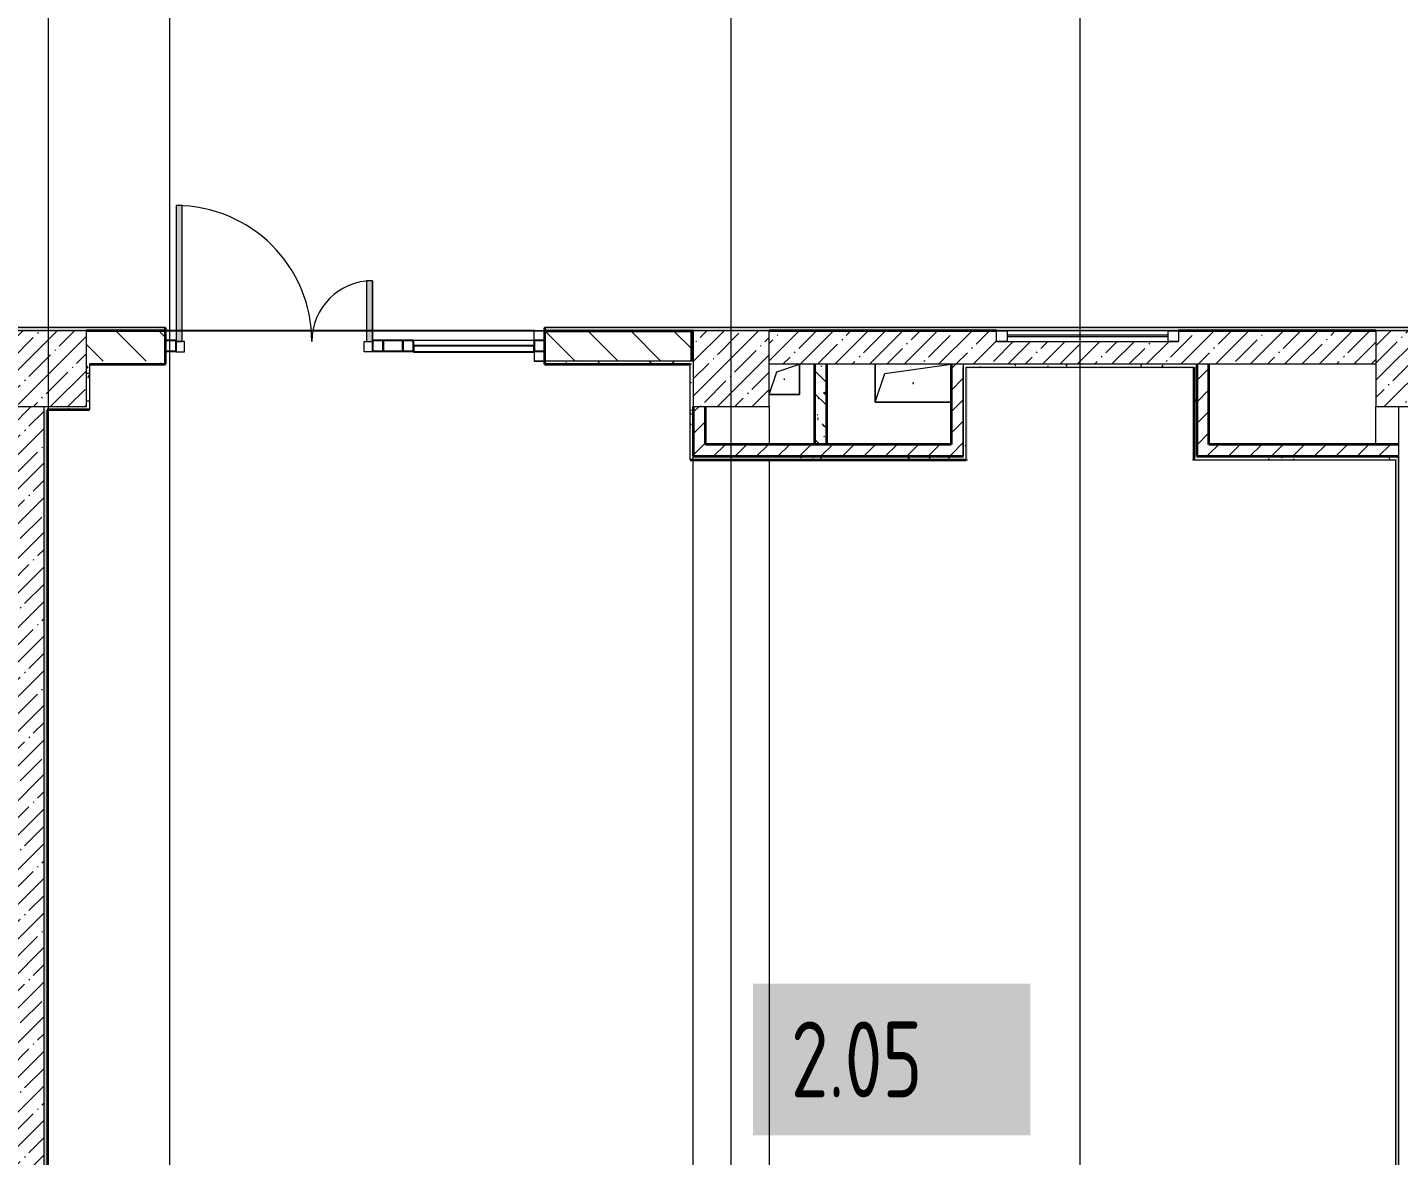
# Model space of a CAD drawing. Header units: millimetres. Extents: x 3914 to 443608, y -156176 to 78197.
# Drawn here: x 222484 to 231524, y -143516 to -136078 of the extents above; entities that cross this region are included whole.
import ezdxf

# ---------------------------------------------------------------- set-up
doc = ezdxf.new("R2010")
doc.units = ezdxf.units.MM
doc.linetypes.add('Осевая', pattern=[6350, 1270, -952.5, 3175, -952.5])
doc.layers.add('A-AREA-PATT-2', color=7, linetype='Continuous', lineweight=5, true_color=0xcde0ef, transparency=1)
for name, color, linetype, lineweight in [('A-DETL-GENF', 7, 'Continuous', 9), ('A-DOOR-1', 7, 'Continuous', 5), ('A-FLOR', 7, 'Continuous', 9), ('A-FLOR-PATT-1', 7, 'Continuous', 5), ('A-GENM', 7, 'Continuous', 9), ('A-GLAZ', 7, 'Continuous', 9), ('A-GLAZ-1', 7, 'Continuous', 5), ('A-GLAZ-CURT', 7, 'Continuous', 9), ('A-GLAZ-CURT-2', 7, 'Continuous', 25), ('A-GLAZ-CWMG', 7, 'Continuous', 9), ('A-GLAZ-CWMG-1', 7, 'Continuous', 25), ('A-WALL', 7, 'Continuous', 5), ('A-WALL-1', 7, 'Continuous', 35), ('I-WALL', 7, 'Continuous', 5), ('S-COLS', 7, 'Continuous', 9), ('S-COLS-1', 7, 'Continuous', 5), ('Оси', 7, 'Continuous', 9), ('Оси-2', 7, 'Осевая', 9)]:
    doc.layers.add(name, color=color, linetype=linetype, lineweight=lineweight)
doc.layers.add('A-WALL-FNSH-1', color=9, linetype='Continuous', lineweight=5, true_color=0x808080)
doc.styles.add('СПДС', font='ГОСТ тип А.ttf', dxfattribs={"width": 0.9})
pattern_1 = [(45, (174964.42, -145977.62), (-70.71068, 70.71068), [])]
pattern_2 = [(45, (174964.42, -145977.62), (-114.04925, 114.04925), []), (45, (175078.47, -145977.62), (-114.04925, 114.04925), [201.612, -40.322, 6.706, -33.617])]
pattern_3 = [(0, (174964.42, -145977.62), (243.84, 60.96), [20.117, -162.763, 20.117, -162.763, -975.36]), (0, (174964.42, -145977.62), (243.84, 60.96), [-365.76, 20.117, -345.643, 20.117, -162.763, -426.72]), (0, (174964.42, -145977.62), (243.84, 60.96), [-914.4, 20.117, -101.803, 20.117, -284.683]), (120, (175055.86, -145947.14), (-174.71291, 180.691634), [20.117, -162.763, 20.117, -162.763, -975.36]), (120, (175055.86, -145947.14), (-174.71291, 180.691634), [-365.76, 20.117, -345.643, 20.117, -162.763, -426.72]), (120, (175055.86, -145947.14), (-174.71291, 180.691634), [-914.4, 20.117, -101.803, 20.117, -284.683]), (240, (175086.34, -145825.22), (-69.12709, -241.651634), [20.117, -162.763, 20.117, -162.763, -975.36]), (240, (175086.34, -145825.22), (-69.12709, -241.651634), [-365.76, 20.117, -345.643, 20.117, -162.763, -426.72]), (240, (175086.34, -145825.22), (-69.12709, -241.651634), [-914.4, 20.117, -101.803, 20.117, -284.683])]

# ---------------------------------------------------------------- blocks, each defined once
blk = doc.blocks.new('BSC_Колонна _Прямоугольная - 500х500-V280-Объем проектирования 2 этажа')
at = {"layer": 'S-COLS-1'}
h = blk.add_hatch(dxfattribs=at)
h.set_pattern_fill('FP_6', color=256, style=0, pattern_type=2)
h.set_pattern_definition([(45, (-47660, -7650), (-114.04925, 114.04925), []), (45, (-47545.95, -7650), (-114.04925, 114.04925), [201.613, -40.323, 6.706, -33.617])])
h.paths.add_polyline_path([(152.6, -250), (250, -250), (250, 250), (-250, 250), (-250, -250), (-30, -250)])
for p, q in [((250, 250), (-250, 250)), ((-250, 250), (-250, -250)), ((250, -250), (250, 250)), ((-250, -250), (250, -250))]:
    blk.add_line(p, q, dxfattribs=at)
blk = doc.blocks.new('BSC_Колонна _Прямоугольная - 500х500-V281-Объем проектирования 2 этажа')
at = {"layer": 'S-COLS-1'}
h = blk.add_hatch(dxfattribs=at)
h.set_pattern_fill('FP_7', color=256, style=0, pattern_type=2)
h.set_pattern_definition([(45, (-52160, -7650), (-114.04925, 114.04925), []), (45, (-52045.95, -7650), (-114.04925, 114.04925), [201.613, -40.323, 6.706, -33.617])])
h.paths.add_polyline_path([(-250, -250), (250, -250), (250, 250), (-250, 250), (-250, 30)])
for p, q in [((250, 250), (-250, 250)), ((-250, 250), (-250, -250)), ((250, -250), (250, 250)), ((-250, -250), (250, -250))]:
    blk.add_line(p, q, dxfattribs=at)
blk = doc.blocks.new('BSC_Колонна _Прямоугольная - 500х500-V311-Объем проектирования 2 этажа')
at = {"layer": 'S-COLS-1'}
h = blk.add_hatch(dxfattribs=at)
h.set_pattern_fill('FP_64', color=256, style=0, pattern_type=2)
h.set_pattern_definition([(45, (-56660, -7650), (-114.04925, 114.04925), []), (45, (-56545.95, -7650), (-114.04925, 114.04925), [201.613, -40.323, 6.706, -33.617])])
h.paths.add_polyline_path([(100, -250), (250, -250), (250, 250), (-250, 250), (-250, -250), (-100, -250)])
for p, q in [((250, 250), (-250, 250)), ((-250, 250), (-250, -250)), ((250, -250), (250, 250)), ((-250, -250), (250, -250))]:
    blk.add_line(p, q, dxfattribs=at)
blk = doc.blocks.new('GM_Отверстие прямоугольное _в плите_ - Отверстие-V417-Объем проектирования 2 этажа')
at = {"layer": 'A-GENM'}
for p, q in [((-250, -125), (-250, 125)), ((-250, 125), (-250, -125)), ((-187.5, 62.5), (250, 125)), ((-250, -125), (-187.5, 62.5)), ((250, -125), (-250, -125)), ((-250, -125), (250, -125))]:
    blk.add_line(p, q, dxfattribs=at)
for start, end in [(360, 180), (180, 360)]:
    blk.add_arc((0, 0), 2.5, start, end, dxfattribs=at)
blk = doc.blocks.new('GM_Отверстие прямоугольное _в плите_ - Отверстие-V431-Объем проектирования 2 этажа')
at = {"layer": 'A-GENM'}
for p, q in [((-50, 50), (100, 100)), ((100, 100), (100, -100)), ((100, -100), (100, 100)), ((-100, -100), (-50, 50)), ((100, -100), (-100, -100)), ((-100, -100), (100, -100))]:
    blk.add_line(p, q, dxfattribs=at)
for start, end in [(360, 180), (180, 360)]:
    blk.add_arc((0, 0), 2.5, start, end, dxfattribs=at)
blk = doc.blocks.new('120_Окно_СКБ_1Ст - 120_Окно_СКБ_1Ст 400х1200 EI30-24228621-Объем проектирования 2 этажа')
at = {"layer": 'A-GLAZ'}
for p, q in [((-600, 40), (-600, 110)), ((-600, 110), (-530, 110)), ((-530, 110), (-530, 40)), ((530, 40), (530, 110)), ((530, 110), (600, 110)), ((600, 110), (600, 40)), ((-530, 40), (-600, 40)), ((600, 40), (530, 40))]:
    blk.add_line(p, q, dxfattribs=at)
at = {"layer": 'A-GLAZ-1'}
for p, q in [((600, 110), (-600, 110)), ((-600, 40), (600, 40)), ((530, 80), (-530, 80)), ((530, 70), (-530, 70))]:
    blk.add_line(p, q, dxfattribs=at)
blk = doc.blocks.new('Прямоугольный импост - 50 x 70 мм-31700031-Объем проектирования 2 этажа')
at = {"layer": 'A-GLAZ-CWMG-1'}
for p, q in [((-70, 35), (0, 35)), ((-70, -35), (-70, 35)), ((0, 35), (0, -35)), ((0, -35), (-70, -35))]:
    blk.add_line(p, q, dxfattribs=at)
blk = doc.blocks.new('Системная панель - Стемалит - 40мм-32257327-Объем проектирования 2 этажа')
at = {"layer": 'A-GLAZ-CURT-2'}
for p, q in [((65, 35), (-65, 35)), ((-65, 35), (-65, -35)), ((65, -35), (65, 35)), ((-65, -35), (65, -35))]:
    blk.add_line(p, q, dxfattribs=at)
blk = doc.blocks.new('Прямоугольный импост - 50 x 70 мм-31687886-Объем проектирования 2 этажа')
at = {"layer": 'A-GLAZ-CWMG-1'}
for p, q in [((-35, 35), (35, 35)), ((-35, -35), (-35, 35)), ((35, 35), (35, -35)), ((35, -35), (-35, -35))]:
    blk.add_line(p, q, dxfattribs=at)
blk = doc.blocks.new('Прямоугольный импост - 50 x 70 мм-31701779-Объем проектирования 2 этажа')
at = {"layer": 'A-GLAZ-CWMG-1'}
for p, q in [((0, 35), (-70, 35)), ((-70, 35), (-70, -35)), ((0, -35), (0, 35)), ((-70, -35), (0, -35))]:
    blk.add_line(p, q, dxfattribs=at)
blk = doc.blocks.new('Системная панель - Стекло - 40мм-V498-Объем проектирования 2 этажа')
at = {"layer": 'A-GLAZ-CURT-2'}
for p, q in [((397.5, 0), (-397.5, 0)), ((-397.5, 0), (-397.5, -40)), ((397.5, -40), (397.5, 0)), ((-397.5, -40), (397.5, -40))]:
    blk.add_line(p, q, dxfattribs=at)
blk = doc.blocks.new('Прямоугольный импост - 50 x 70 мм-31702100-Объем проектирования 2 этажа')
at = {"layer": 'A-GLAZ-CWMG-1'}
for p, q in [((-35, 35), (35, 35)), ((-35, -35), (-35, 35)), ((35, 35), (35, -35)), ((35, -35), (-35, -35))]:
    blk.add_line(p, q, dxfattribs=at)
blk = doc.blocks.new('Прямоугольный импост - 50 x 70 мм-31720914-Объем проектирования 2 этажа')
at = {"layer": 'A-GLAZ-CWMG'}
blk.add_line((6460, 7920), (5665, 7920), dxfattribs=at)

msp = doc.modelspace()

# ---------------------------------------------------------------- hatches: boundary and pattern name
at = {"layer": 'A-AREA-PATT-2'}
msp.add_hatch(color=256, dxfattribs=at).paths.add_polyline_path([(230165.9, -138927.6), (230169.9, -138927.6), (230169.9, -138321.6), (228678.4, -138321.6), (228678.4, -138927.6), (228682.4, -138927.6), (228682.4, -138325.6), (230165.9, -138325.6), (230165.9, -138926.5)])
at = {"layer": 'A-FLOR-PATT-1'}
h = msp.add_hatch(color=256, dxfattribs=at)
h.paths.add_polyline_path([(224719.4, -138077.6), (224759.4, -138077.6), (224759.4, -137747.6), (224719.4, -137747.6)])
h.paths.add_polyline_path([(223499.7, -138077.6), (223504.4, -138077.6), (223504.4, -137252.6), (223464.4, -137252.6), (223464.4, -138077.6)])
h.paths.add_polyline_path([(215850.4, -138077.6), (215890.4, -138077.6), (215890.4, -137747.6), (215850.4, -137747.6), (215850.4, -138057.6)])
h.paths.add_polyline_path([(232465.4, -138077.6), (232505.4, -138077.6), (232505.4, -137252.6), (232465.4, -137252.6), (232465.4, -138057.6)])
h.paths.add_polyline_path([(214595.4, -138077.6), (214635.4, -138077.6), (214635.4, -137252.6), (214595.4, -137252.6), (214595.4, -137934.3)])
h.paths.add_polyline_path([(233760.4, -138077.6), (233760.4, -137747.6), (233720.4, -137747.6), (233720.4, -138077.6)])
h.paths.add_polyline_path([(250145.4, -136555.3), (250444.4, -136555.3), (250444.4, -136515.3), (250145.4, -136515.3)])
h.paths.add_polyline_path([(250383.8, -135295.3), (250444.4, -135295.3), (250444.4, -135255.3), (249645.4, -135255.3), (249645.4, -135295.3), (249714.4, -135295.3)])
h = msp.add_hatch(color=256, dxfattribs=at)
h.paths.add_polyline_path([(224759.4, -138147.6), (224759.4, -138077.6), (224719.4, -138077.6), (224719.4, -138147.6)])
h.paths.add_polyline_path([(223504.4, -138147.6), (223504.4, -138077.6), (223464.4, -138077.6), (223464.4, -138147.6), (223499.7, -138147.6)])
at = {"layer": 'I-WALL'}
h = msp.add_hatch(dxfattribs=at)
h.set_pattern_fill('FP_191', color=256, style=0, pattern_type=2)
h.set_pattern_definition(pattern_3)
h.paths.add_polyline_path([(249708.7, -138077.6), (249714.4, -138077.6), (249693.4, -138057.6), (248669.4, -138057.6), (248669.4, -138069.6), (248724.4, -138069.6), (248724.4, -138077.6), (249694.4, -138077.6)])
h.paths.add_polyline_path([(247214.4, -138077.6), (247215.4, -138069.6), (247269.4, -138069.6), (247269.4, -138057.6), (246699.4, -138057.6), (246699.4, -138069.6), (246729.4, -138069.6), (246729.4, -138077.6), (247064.4, -138077.6)])
h.paths.add_polyline_path([(245284.4, -138077.6), (245569.4, -138077.6), (245569.4, -138069.6), (245599.4, -138069.6), (245599.4, -138057.6), (244324.9, -138057.6), (244324.9, -138069.6), (244354.9, -138069.6), (244354.9, -138077.6), (245181.7, -138077.6)])
h.paths.add_polyline_path([(240594.4, -138077.6), (240889.4, -138076.7), (240889.4, -138069.6), (240919.4, -138069.6), (240919.4, -138057.6), (234895.4, -138057.6), (234895.4, -138077.6), (240374.4, -138077.6)])
h.paths.add_polyline_path([(242290.8, -138077.6), (243194.9, -138077.6), (243194.9, -138069.6), (243224.9, -138069.6), (243224.9, -138057.6), (242019.4, -138057.6), (242019.4, -138069.6), (242049.4, -138069.6), (242049.4, -138077.6), (242183.2, -138077.6)])
h.paths.add_polyline_path([(232395.4, -138077.6), (232395.4, -138057.6), (225894.4, -138057.6), (225894.4, -138077.6), (232172.5, -138077.6)])
h.paths.add_polyline_path([(222874.4, -138077.6), (223394.4, -138077.6), (223394.4, -138057.6), (217025.4, -138057.6), (217025.4, -138077.6), (222374.4, -138077.6)])
h.paths.add_polyline_path([(213724.4, -138077.6), (214525.4, -138077.6), (214525.4, -138057.6), (213724.4, -138058.6), (213704.9, -138077.6)])
h.paths.add_polyline_path([(213704.4, -138077.6), (213714.4, -138067.6), (213704.4, -138057.6), (213704.4, -138063.3)])
h = msp.add_hatch(dxfattribs=at)
h.set_pattern_fill('FP_23', color=256, style=0, pattern_type=2)
h.set_pattern_definition([(135, (174964.42, -145977.62), (-141.42136, -141.42136), [])])
h.paths.add_polyline_path([(222894.4, -138277.6), (223394.4, -138277.6), (223394.4, -138077.6), (222874.4, -138077.6), (222874.4, -138277.6)])
h.paths.add_polyline_path([(226390.6, -138277.6), (226864.4, -138277.4), (226864.4, -138077.6), (225894.4, -138077.6), (225894.4, -138277.6)])
h = msp.add_hatch(dxfattribs=at)
h.set_pattern_fill('FP_1', color=256, style=0, pattern_type=2)
h.set_pattern_definition(pattern_2)
h.paths.add_polyline_path([(230274.4, -138297.6), (231374.4, -138297.6), (231374.4, -138077.6), (230074.4, -138077.6), (230074.4, -138147.6), (228874.4, -138147.6), (228874.4, -138077.6), (227374.4, -138077.6), (227374.4, -138297.6), (230194.4, -138297.6)])
h = msp.add_hatch(dxfattribs=at)
h.set_pattern_fill('FP_191', color=256, style=0, pattern_type=2)
h.set_pattern_definition(pattern_3)
h.paths.add_polyline_path([(222894.4, -138597.6), (222893.5, -138297.6), (222874.4, -138277.6), (222875.1, -138597.6)])
h.paths.add_polyline_path([(222894.4, -138297.6), (222894.4, -138277.6), (222874.4, -138277.6), (222880.1, -138283.3)])
h = msp.add_hatch(dxfattribs=at)
h.set_pattern_fill('FP_191', color=256, style=0, pattern_type=2)
h.set_pattern_definition(pattern_3)
h.paths.add_polyline_path([(225894.4, -138297.6), (226854.4, -138297.6), (226853, -138277.6), (225894.4, -138277.6)])
h.paths.add_polyline_path([(223108.5, -138297.6), (223394.4, -138297.6), (223394.4, -138277.6), (222894.4, -138277.6), (222894.4, -138297.6)])
h = msp.add_hatch(dxfattribs=at)
h.set_pattern_fill('FP_191', color=256, style=0, pattern_type=2)
h.set_pattern_definition(pattern_3)
h.paths.add_polyline_path([(226874.4, -138907.6), (226874.4, -138277.6), (226854.4, -138298.6), (226854.4, -138907.6)])
h.paths.add_polyline_path([(226854.4, -138297.6), (226874.4, -138277.6), (226854.4, -138277.6)])
h = msp.add_hatch(dxfattribs=at)
h.set_pattern_fill('FP_41', color=256, style=0, pattern_type=2)
h.set_pattern_definition([(135, (174964.42, -145977.62), (-150.8683, -150.8683), [213.36, -35.56, 7.112, -35.56]), (135, (174964.42, -145826.85), (-150.8683, -150.8683), []), (50, (174964.42, -145977.62), (255.0577, -22.3145), [26.67, -293.37]), (355, (174964.42, -145977.62), (-49.3404, 267.4791), [21.336, -234.696]), (100.451, (174985.68, -145979.48), (205.7195, 245.1636), [22.666, -249.326]), (46.184, (174964.42, -145906.5), (379.511, -58.86), [40.005, -440.055]), (96.636, (174996.05, -145911.4), (332.3634, 346.399), [33.999, -373.989]), (351.184, (174964.42, -145906.5), (332.367, 346.3953), [32.004, -352.044]), (21, (174999.98, -145924.28), (212.2602, -143.1711), [26.67, -293.37]), (326, (174999.98, -145924.28), (86.5224, 257.8632), [21.336, -234.696]), (71.451, (175017.67, -145936.2), (298.784, 114.6901), [22.666, -249.326]), (37.5, (174964.42, -145977.62), (4.32385, 118.37751), [6.706, -225.146, 6.706, -231.546, -235.585]), (37.5, (174964.42, -145977.62), (4.32385, 118.37751), [-470.103, 6.706, -228.879]), (7.5, (174964.42, -145977.62), (93.54758, 140.2533), [6.706, -129.134, 6.706, -219.812, -89.789]), (7.5, (174964.42, -145977.62), (93.54758, 140.2533), [-362.356, 6.706, -83.083]), (327.5, (174885.12, -145977.62), (189.82734, -8.02019), [6.706, -82.194, 6.706, -270.662, -368.046]), (327.5, (174885.12, -145977.62), (189.82734, -8.02019), [-366.268, 6.706, -361.34]), (317.5, (174849.56, -145977.62), (207.38114, 35.59764), [6.706, -108.864, 6.706, -177.495, -261.366]), (317.5, (174849.56, -145977.62), (207.38114, 35.59764), [-299.771, 6.706, -254.66])])
h.paths.add_polyline_path([(227754.4, -138827.6), (227754.4, -138297.6), (227674.4, -138297.6), (227674.4, -138827.6), (227744.4, -138827.6)])
h = msp.add_hatch(dxfattribs=at)
h.set_pattern_fill('FP_22', color=256, style=0, pattern_type=2)
h.set_pattern_definition(pattern_1)
h.paths.add_polyline_path([(228574.4, -138907.6), (228654.4, -138907.6), (228654.4, -138297.6), (228574.4, -138297.6), (228574.4, -138827.6)])
h = msp.add_hatch(dxfattribs=at)
h.set_pattern_fill('FP_191', color=256, style=0, pattern_type=2)
h.set_pattern_definition(pattern_3)
h.paths.add_polyline_path([(228770.8, -138317.6), (230174.4, -138317.1), (230174.4, -138297.6), (228654.4, -138297.6), (228654.4, -138317.6), (228704.9, -138317.6)])
h = msp.add_hatch(dxfattribs=at)
h.set_pattern_fill('FP_191', color=256, style=0, pattern_type=2)
h.set_pattern_definition(pattern_3)
h.paths.add_polyline_path([(230194.4, -138907.6), (230194.4, -138297.6), (230174.4, -138297.6), (230174.4, -138907.6)])
h = msp.add_hatch(dxfattribs=at)
h.set_pattern_fill('FP_22', color=256, style=0, pattern_type=2)
h.set_pattern_definition(pattern_1)
h.paths.add_polyline_path([(230194.4, -138907.6), (230274.4, -138907.6), (230274.4, -138297.6), (230194.4, -138297.6), (230194.4, -138827.6)])
h = msp.add_hatch(dxfattribs=at)
h.set_pattern_fill('FP_191', color=256, style=0, pattern_type=2)
h.set_pattern_definition(pattern_3)
h.paths.add_polyline_path([(228654.4, -138927.6), (228674.4, -138927.6), (228674.4, -138317.6), (228654.4, -138317.9), (228654.4, -138907.6)])
h = msp.add_hatch(dxfattribs=at)
h.set_pattern_fill('FP_1', color=256, style=0, pattern_type=2)
h.set_pattern_definition(pattern_2)
h.paths.add_polyline_path([(222475.4, -145577.6), (222594.4, -145577.6), (222594.4, -138577.6), (222374.4, -138577.6), (222374.4, -145577.6), (222473.4, -145577.6)])
h = msp.add_hatch(dxfattribs=at)
h.set_pattern_fill('FP_191', color=256, style=0, pattern_type=2)
h.set_pattern_definition(pattern_3)
h.paths.add_polyline_path([(222873.6, -138597.6), (222874.4, -138597.6), (222874.4, -138577.6), (222594.4, -138577.6), (222594.4, -138597.6), (222873, -138597.6)])
h = msp.add_hatch(dxfattribs=at)
h.set_pattern_fill('FP_22', color=256, style=0, pattern_type=2)
h.set_pattern_definition(pattern_1)
h.paths.add_polyline_path([(226874.4, -138827.6), (226954.4, -138827.6), (226954.4, -138577.6), (226874.4, -138577.6)])
h = msp.add_hatch(dxfattribs=at)
h.set_pattern_fill('FP_191', color=256, style=0, pattern_type=2)
h.set_pattern_definition(pattern_3)
h.paths.add_polyline_path([(222611.7, -145172.6), (222614.4, -145172.6), (222614.4, -138598.6), (222594.4, -138599.2), (222594.4, -145172.6)])
h = msp.add_hatch(dxfattribs=at)
h.set_pattern_fill('FP_22', color=256, style=0, pattern_type=2)
h.set_pattern_definition(pattern_1)
h.paths.add_polyline_path([(227836.1, -138907.6), (228574.4, -138907.6), (228574.4, -138827.6), (226874.4, -138827.6), (226874.4, -138907.6), (227744.4, -138907.6)])
h = msp.add_hatch(dxfattribs=at)
h.set_pattern_fill('FP_22', color=256, style=0, pattern_type=2)
h.set_pattern_definition(pattern_1)
h.paths.add_polyline_path([(230274.4, -138907.6), (231222.9, -138907.6), (231222.9, -138827.6), (230274.4, -138827.6)])
h = msp.add_hatch(dxfattribs=at)
h.set_pattern_fill('FP_22', color=256, style=0, pattern_type=2)
h.set_pattern_definition(pattern_1)
h.paths.add_polyline_path([(231504.4, -138907.6), (231524.4, -138907.6), (231524.4, -138827.6), (231222.9, -138827.6), (231222.9, -138907.6), (231503.4, -138907.6)])
h = msp.add_hatch(dxfattribs=at)
h.set_pattern_fill('FP_191', color=256, style=0, pattern_type=2)
h.set_pattern_definition(pattern_3)
h.paths.add_polyline_path([(228654.4, -138927.6), (228654.4, -138907.6), (226854.4, -138909.6), (226854.4, -138927.6), (228651.7, -138927.6)])
h = msp.add_hatch(dxfattribs=at)
h.set_pattern_fill('FP_191', color=256, style=0, pattern_type=2)
h.set_pattern_definition(pattern_3)
h.paths.add_polyline_path([(231503.4, -138927.6), (231503.4, -138907.6), (230174.4, -138907.6), (230174.4, -138927.6), (231374.4, -138927.6)])
h = msp.add_hatch(dxfattribs=at)
h.set_pattern_fill('FP_191', color=256, style=0, pattern_type=2)
h.set_pattern_definition(pattern_3)
h.paths.add_polyline_path([(231524.4, -145507.6), (231524.4, -138907.6), (231504.4, -138907.6), (231504.4, -145506.6)])

# ---------------------------------------------------------------- linework, layer by layer
at = {"layer": 'A-DETL-GENF'}
for p, q in [((223504.4, -137252.6), (223464.4, -137252.6)), ((223464.4, -137252.6), (223464.4, -138142.6)), ((223504.4, -138147.6), (223504.4, -137252.6)), ((224759.4, -137747.6), (224719.4, -137747.6)), ((224719.4, -137747.6), (224719.4, -138147.6)), ((224759.4, -138142.6), (224759.4, -137747.6)), ((223464.4, -138147.6), (223504.4, -138147.6)), ((223519.4, -138147.6), (223464.4, -138147.6)), ((223464.4, -138212.6), (223464.4, -138217.6)), ((223464.4, -138217.6), (223519.4, -138217.6)), ((223519.4, -138217.6), (223519.4, -138147.6)), ((224704.4, -138217.6), (224704.4, -138147.6)), ((224704.4, -138147.6), (224759.4, -138147.6)), ((224759.4, -138217.6), (224704.4, -138217.6)), ((224719.4, -138147.6), (224759.4, -138147.6)), ((224759.4, -138212.6), (224759.4, -138217.6))]:
    msp.add_line(p, q, dxfattribs=at)
at = {"layer": 'A-DOOR-1'}
for p, q in [((223464.4, -137252.6), (223464.4, -138142.6)), ((224759.4, -137747.6), (224759.4, -138142.6))]:
    msp.add_line(p, q, dxfattribs=at)
for centre, radius, start, end in [((223464.4, -138147.6), 895, 0, 90), ((224759.4, -138147.6), 400, 90, 180)]:
    msp.add_arc(centre, radius, start, end, dxfattribs=at)
at = {"layer": 'A-FLOR'}
for p, q in [((223394.4, -138076.7), (225894.4, -138076.7)), ((225824.4, -138076.7), (223394.4, -138076.7)), ((223394.4, -138077.6), (225894.4, -138077.6)), ((225824.4, -138077.6), (223394.4, -138077.6)), ((225824.4, -138141.7), (225824.4, -138076.7)), ((225824.4, -138142.6), (225824.4, -138077.6)), ((225824.4, -138216.7), (225824.4, -138276.7)), ((225824.4, -138217.6), (225824.4, -138277.6)), ((225824.4, -138276.7), (225894.4, -138276.7)), ((225824.4, -138277.6), (225894.4, -138277.6)), ((226954.4, -138576.7), (227374.4, -138576.7)), ((226954.4, -138577.6), (227374.4, -138577.6)), ((227374.4, -138576.7), (227374.4, -138826.7)), ((227374.4, -138577.6), (227374.4, -138827.6)), ((231374.4, -138826.7), (231374.4, -138576.7)), ((231374.4, -138576.7), (231524.4, -138576.7)), ((231374.4, -138827.6), (231374.4, -138577.6)), ((231374.4, -138577.6), (231524.4, -138577.6)), ((226874.4, -145506.7), (226874.4, -138926.7)), ((226874.4, -145507.6), (226874.4, -138927.6)), ((227374.4, -138926.7), (227374.4, -145501.7)), ((227374.4, -138927.6), (227374.4, -145502.6))]:
    msp.add_line(p, q, dxfattribs=at)
at = {"layer": 'A-WALL'}
for p, q in [((222895.4, -138298.6), (222894.4, -138298.6)), ((226874.4, -138277.6), (225894.4, -138277.6)), ((226854.4, -138298.6), (226853.4, -138298.6)), ((231374.4, -138297.6), (227374.4, -138297.6)), ((228654.4, -138297.6), (228654.4, -138317.6)), ((228654.4, -138907.6), (228654.4, -138317.6)), ((228654.4, -138317.6), (228654.4, -138907.6)), ((222594.4, -145235.1), (222594.4, -138577.6)), ((231524.4, -138577.6), (231524.4, -145552.6)), ((222614.4, -138597.6), (222614.4, -138730.2))]:
    msp.add_line(p, q, dxfattribs=at)
at = {"layer": 'A-WALL-1'}
for p, q in [((223394.4, -138077.6), (222874.4, -138077.6)), ((223394.4, -138297.6), (223394.4, -138057.6)), ((225894.4, -138057.6), (225894.4, -138297.6)), ((225894.4, -138077.6), (226874.4, -138077.6)), ((226864.4, -138277.6), (226864.4, -138077.6)), ((228874.4, -138077.6), (227374.4, -138077.6)), ((231374.4, -138077.6), (230074.4, -138077.6)), ((222894.4, -138298.6), (222894.4, -138297.6)), ((222894.4, -138297.6), (223394.4, -138297.6)), ((225894.4, -138297.6), (226854.4, -138297.6)), ((226854.4, -138297.6), (226854.4, -138298.6)), ((227674.4, -138297.6), (227674.4, -138827.6)), ((227754.4, -138827.6), (227754.4, -138297.6)), ((228574.4, -138297.6), (228574.4, -138827.6)), ((230194.4, -138297.6), (230194.4, -138907.6)), ((230274.4, -138827.6), (230274.4, -138297.6)), ((230174.4, -138317.6), (230174.4, -138927.6)), ((226874.4, -138577.6), (226874.4, -138907.6)), ((226954.4, -138827.6), (226954.4, -138577.6)), ((222614.4, -138597.6), (222894.4, -138597.6)), ((228574.4, -138827.6), (226954.4, -138827.6)), ((231524.4, -138827.6), (230274.4, -138827.6)), ((226854.4, -138927.6), (228674.4, -138927.6)), ((228654.4, -138907.6), (226874.4, -138907.6)), ((231524.4, -138907.6), (230194.4, -138907.6))]:
    msp.add_line(p, q, dxfattribs=at)
at = {"layer": 'A-WALL-FNSH-1'}
for p, q in [((223394.4, -138056.6), (217025.4, -138056.6)), ((223394.4, -138057.6), (223394.4, -138056.6)), ((232395.4, -138056.6), (225894.4, -138056.6)), ((225894.4, -138056.6), (225894.4, -138057.6)), ((222894.4, -138298.6), (222894.4, -138597.6)), ((222895.4, -138298.6), (223394.4, -138298.6)), ((223394.4, -138298.6), (223394.4, -138297.6)), ((225894.4, -138297.6), (225894.4, -138298.6)), ((226854.4, -138927.6), (226854.4, -138298.6)), ((222615.4, -145176.6), (222615.4, -138598.6)), ((228674.4, -138928.6), (228674.4, -138927.6)), ((230173.4, -138927.6), (230173.4, -138928.6)), ((230173.4, -138928.6), (231503.4, -138928.6)), ((231503.4, -138928.6), (231503.4, -145506.6))]:
    msp.add_line(p, q, dxfattribs=at)
at = {"layer": 'I-WALL'}
for p, q in [((228674.4, -138317.6), (230173.9, -138317.6)), ((228674.4, -138927.6), (228674.4, -138317.6)), ((230173.9, -138317.6), (230173.9, -138927.6)), ((228674.4, -138927.6), (228682.4, -138927.6)), ((230165.9, -138927.6), (230173.9, -138927.6))]:
    msp.add_line(p, q, dxfattribs=at)
at = {"layer": 'Оси'}
for points in [[(222624.4, -147883.9), (222624.4, -142883.9), (222624.4, -123579.5), (222624.4, -118579.5)], [(224074.1, -147883.9), (224074.1, -147180), (223424.4, -146613.9), (223424.4, -141613.9), (223424.4, -123579.5), (223424.4, -118579.5)], [(227124.4, -147883.9), (227124.4, -142883.9), (227124.4, -123579.5), (227124.4, -118579.5)], [(229424.4, -147883.9), (229424.4, -142883.9), (229424.4, -123579.5), (229424.4, -118579.5)]]:
    msp.add_lwpolyline(points, dxfattribs=at)
at = {"layer": 'Оси-2'}
for p, q in [((222624.4, -142882.9), (222624.4, -123578.6)), ((223424.4, -141612.9), (223424.4, -123578.6)), ((227124.4, -142882.9), (227124.4, -123578.6)), ((229424.4, -142882.9), (229424.4, -123578.6))]:
    msp.add_line(p, q, dxfattribs=at)

# ---------------------------------------------------------------- block references
at = {"layer": 'A-GENM'}
for name, p in [('GM_Отверстие прямоугольное _в плите_ - Отверстие-V431-Объем проектирования 2 этажа', (227474.4, -138397.6)), ('GM_Отверстие прямоугольное _в плите_ - Отверстие-V417-Объем проектирования 2 этажа', (228324.4, -138422.6))]:
    msp.add_blockref(name, p, dxfattribs=at)
at = {"layer": 'A-GLAZ', "color": 3}
msp.add_blockref('120_Окно_СКБ_1Ст - 120_Окно_СКБ_1Ст 400х1200 EI30-24228621-Объем проектирования 2 этажа', (229474.4, -138187.6), dxfattribs=at)
at = {"layer": 'A-GLAZ-CURT'}
for name, p in [('Системная панель - Стемалит - 40мм-32257327-Объем проектирования 2 этажа', (224894.4, -138177.6)), ('Системная панель - Стекло - 40мм-V498-Объем проектирования 2 этажа', (225426.9, -138177.6))]:
    msp.add_blockref(name, p, dxfattribs=at)
at = {"layer": 'A-GLAZ-CWMG', "rotation": 180}
msp.add_blockref('Прямоугольный импост - 50 x 70 мм-31701779-Объем проектирования 2 этажа', (223394.4, -138177.6), dxfattribs=at)
at = {"layer": 'A-GLAZ-CWMG', "extrusion": (0, 0, -1), "rotation": 180}
for name, p in [('Прямоугольный импост - 50 x 70 мм-31687886-Объем проектирования 2 этажа', (-224794.4, -138177.6)), ('Прямоугольный импост - 50 x 70 мм-31702100-Объем проектирования 2 этажа', (-224994.4, -138177.6)), ('Прямоугольный импост - 50 x 70 мм-31700031-Объем проектирования 2 этажа', (-225894.4, -138177.6))]:
    msp.add_blockref(name, p, dxfattribs=at)
at = {"layer": 'A-GLAZ-CWMG'}
msp.add_blockref('Прямоугольный импост - 50 x 70 мм-31720914-Объем проектирования 2 этажа', (219364.4, -146062.6), dxfattribs=at)
at = {"layer": 'S-COLS'}
for name, p in [('BSC_Колонна _Прямоугольная - 500х500-V280-Объем проектирования 2 этажа', (222624.4, -138327.6)), ('BSC_Колонна _Прямоугольная - 500х500-V281-Объем проектирования 2 этажа', (227124.4, -138327.6)), ('BSC_Колонна _Прямоугольная - 500х500-V311-Объем проектирования 2 этажа', (231624.4, -138327.6))]:
    msp.add_blockref(name, p, dxfattribs=at)

# ---------------------------------------------------------------- texts
at = {"insert": (227518.1, -142631.7), "char_height": 500, "width": 1327.594, "attachment_point": 1, "style": 'СПДС', "bg_fill": 1, "box_fill_scale": 1.5, "bg_fill_color": 7, "bg_fill_true_color": 16777215, "bg_fill_transparency": 0}
msp.add_mtext('2.05', dxfattribs=at)

doc.saveas('drawing.dxf')
